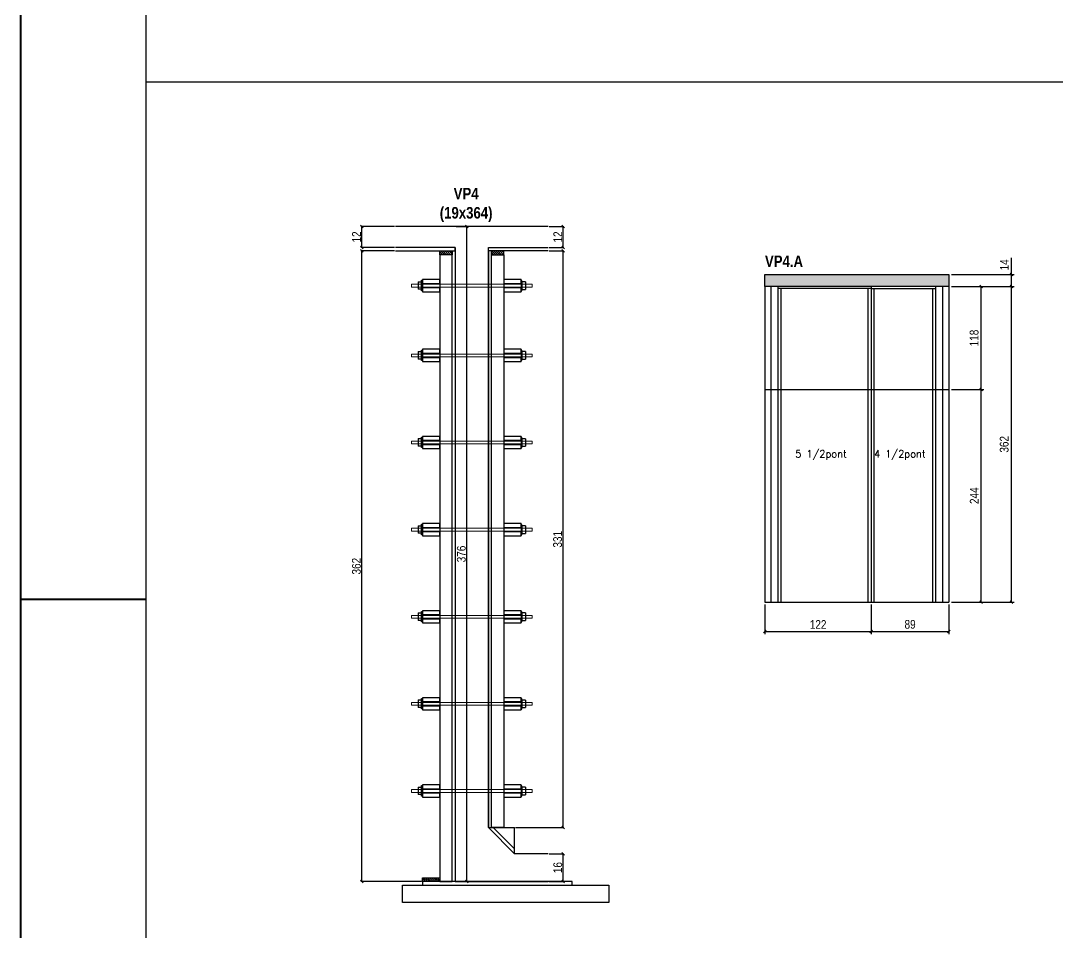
# Model space of a CAD drawing. Extents: x 142292 to 147556, y 149363 to 152785.
# Drawn here: x 142292 to 143481, y 150692 to 151738 of the extents above; entities that cross this region are included whole.
import ezdxf

# ---------------------------------------------------------------- set-up
doc = ezdxf.new("R2010")
doc.units = 0
doc.layers.get('0').update_dxf_attribs({"linetype": 'CONTINUOUS'})
doc.layers.get('DEFPOINTS').update_dxf_attribs({"linetype": 'CONTINUOUS'})
for name, color, linetype in [('1HACHURA MADEIRAS', 1, 'CONTINUOUS'), ('1SARRAFO', 1, 'CONTINUOUS'), ('barrote', 251, 'CONTINUOUS'), ('COTA', 241, 'CONTINUOUS'), ('NOMENCLATURA', 7, 'CONTINUOUS'), ('Painéis', 200, 'CONTINUOUS'), ('PONTALETE', 7, 'CONTINUOUS'), ('presilha', 1, 'CONTINUOUS'), ('SARR_2.2x7', 40, 'CONTINUOUS'), ('SARR_3.5x7', 81, 'CONTINUOUS')]:
    doc.layers.add(name, color=color, linetype=linetype)
for name, color, linetype, lineweight in [('CONCRETO', 251, 'CONTINUOUS', 25), ('FOLHA', 255, 'CONTINUOUS', 40), ('SCO-___-LAJ', 2, 'CONTINUOUS', 0)]:
    doc.layers.add(name, color=color, linetype=linetype, lineweight=lineweight)
doc.styles.add('COTA TECNICA', font='techl___.ttf', dxfattribs={"height": 10})
doc.styles.add('COTA TECNICA 2X', font='techl___.ttf', dxfattribs={"height": 10})
doc.styles.get("Standard").update_dxf_attribs({"font": 'ROMANS.SHX'})
doc.styles.add('TECNICA', font='techb___.ttf', dxfattribs={"height": 10})
doc.dimstyles.new('PAINEL', dxfattribs={"dimtxt": 10, "dimasz": 3, "dimexe": 3, "dimexo": 3, "dimgap": 3, "dimtad": 1, "dimdec": 1, "dimzin": 12, "dimdsep": 46, "dimtxsty": 'COTA TECNICA', "dimblk1": 'OBLIQUE', "dimblk2": 'OBLIQUE', "dimsah": 1, "dimcen": 0.9, "dimclrd": 4, "dimclre": 4, "dimclrt": 240, "dimadec": 1, "dimazin": 3, "dimtfac": 1, "dimtdec": 1, "dimtmove": 0, "dimatfit": 3, "dimfxl": 1, "dimtolj": 1, "dimtzin": 12, "dimarcsym": 0})
doc.dimstyles.new('SECAO', dxfattribs={"dimscale": 0.333333, "dimtxt": 5, "dimasz": 9, "dimexe": 3, "dimexo": 3, "dimgap": 3, "dimtad": 1, "dimdec": 1, "dimlfac": 0.5, "dimzin": 12, "dimdsep": 46, "dimtxsty": 'COTA TECNICA 2X', "dimblk1": 'OBLIQUE', "dimblk2": 'OBLIQUE', "dimsah": 1, "dimcen": 0.9, "dimclrd": 4, "dimclre": 4, "dimclrt": 240, "dimadec": 1, "dimazin": 3, "dimtfac": 1, "dimtdec": 1, "dimtmove": 0, "dimatfit": 3, "dimfxl": 1, "dimtolj": 1, "dimtzin": 12, "dimarcsym": 0})

# ---------------------------------------------------------------- blocks, each defined once
blk = doc.blocks.new('_Oblique')
at = {"color": 0, "linetype": 'ByBlock', "lineweight": -2}
blk.add_line((-0.5, -0.5), (0.5, 0.5), dxfattribs=at)
blk = doc.blocks.new('*D814')
at = {"layer": 'COTA', "color": 4, "linetype": 'ByBlock', "lineweight": -2, "transparency": 16777216}
for p, q in [((143145.4, 151068.2), (143145.4, 151034.3)), ((143267.4, 151068.2), (143267.4, 151034.3)), ((143145.4, 151037.3), (143267.4, 151037.3))]:
    blk.add_line(p, q, dxfattribs=at)
at = {"layer": 'DEFPOINTS', "color": 0, "linetype": 'ByBlock', "transparency": 16777216}
for p in [(143145.4, 151071.2), (143267.4, 151071.2), (143267.4, 151037.3)]:
    blk.add_point(p, dxfattribs=at)
at = {"layer": 'COTA', "color": 4, "linetype": 'ByBlock', "lineweight": -2, "transparency": 16777216, "xscale": 3, "yscale": 3, "zscale": 3, "rotation": 180}
blk.add_blockref('_Oblique', (143145.4, 151037.3), dxfattribs=at)
at = {"layer": 'COTA', "color": 4, "linetype": 'ByBlock', "lineweight": -2, "transparency": 16777216, "xscale": 3, "yscale": 3, "zscale": 3}
blk.add_blockref('_Oblique', (143267.4, 151037.3), dxfattribs=at)
at = {"layer": 'COTA', "color": 240, "linetype": 'ByBlock', "transparency": 16777216, "insert": (143206.4, 151045.4), "char_height": 10, "attachment_point": 5, "style": 'COTA TECNICA'}
blk.add_mtext('\\A1;122', dxfattribs=at)
blk = doc.blocks.new('*D815')
at = {"layer": 'COTA', "color": 4, "linetype": 'ByBlock', "lineweight": -2, "transparency": 16777216}
for p, q in [((143267.4, 151068.2), (143267.4, 151034.3)), ((143356.4, 151068.2), (143356.4, 151034.3)), ((143267.4, 151037.3), (143356.4, 151037.3))]:
    blk.add_line(p, q, dxfattribs=at)
at = {"layer": 'DEFPOINTS', "color": 0, "linetype": 'ByBlock', "transparency": 16777216}
for p in [(143267.4, 151071.2), (143356.4, 151071.2), (143356.4, 151037.3)]:
    blk.add_point(p, dxfattribs=at)
at = {"layer": 'COTA', "color": 4, "linetype": 'ByBlock', "lineweight": -2, "transparency": 16777216, "xscale": 3, "yscale": 3, "zscale": 3, "rotation": 180}
blk.add_blockref('_Oblique', (143267.4, 151037.3), dxfattribs=at)
at = {"layer": 'COTA', "color": 4, "linetype": 'ByBlock', "lineweight": -2, "transparency": 16777216, "xscale": 3, "yscale": 3, "zscale": 3}
blk.add_blockref('_Oblique', (143356.4, 151037.3), dxfattribs=at)
at = {"layer": 'COTA', "color": 240, "linetype": 'ByBlock', "transparency": 16777216, "insert": (143311.9, 151045.5), "char_height": 10, "attachment_point": 5, "style": 'COTA TECNICA'}
blk.add_mtext('\\A1;89', dxfattribs=at)
blk = doc.blocks.new('*D816')
at = {"layer": 'COTA', "color": 4, "linetype": 'ByBlock', "lineweight": -2, "transparency": 16777216}
for p, q in [((143359.4, 151315.2), (143396.5, 151315.2)), ((143393.5, 151071.2), (143393.5, 151315.2)), ((143359.4, 151071.2), (143396.5, 151071.2))]:
    blk.add_line(p, q, dxfattribs=at)
at = {"layer": 'DEFPOINTS', "color": 0, "linetype": 'ByBlock', "transparency": 16777216}
for p in [(143356.4, 151315.2), (143393.5, 151315.2), (143356.4, 151071.2)]:
    blk.add_point(p, dxfattribs=at)
at = {"layer": 'COTA', "color": 4, "linetype": 'ByBlock', "lineweight": -2, "transparency": 16777216, "xscale": 3, "yscale": 3, "zscale": 3}
for p, rotation in [((143393.5, 151315.2), 90), ((143393.5, 151071.2), 270)]:
    blk.add_blockref('_Oblique', p, dxfattribs=dict(at, rotation=rotation))
at = {"layer": 'COTA', "color": 240, "linetype": 'ByBlock', "transparency": 16777216, "insert": (143385.5, 151193.2), "char_height": 10, "attachment_point": 5, "rotation": 90, "style": 'COTA TECNICA'}
blk.add_mtext('\\A1;244', dxfattribs=at)
blk = doc.blocks.new('*D817')
at = {"layer": 'COTA', "color": 4, "linetype": 'ByBlock', "lineweight": -2, "transparency": 16777216}
for p, q in [((143359.4, 151433.2), (143396.5, 151433.2)), ((143393.5, 151315.2), (143393.5, 151433.2)), ((143359.4, 151315.2), (143396.5, 151315.2))]:
    blk.add_line(p, q, dxfattribs=at)
at = {"layer": 'DEFPOINTS', "color": 0, "linetype": 'ByBlock', "transparency": 16777216}
for p in [(143356.4, 151433.2), (143393.5, 151433.2), (143356.4, 151315.2)]:
    blk.add_point(p, dxfattribs=at)
at = {"layer": 'COTA', "color": 4, "linetype": 'ByBlock', "lineweight": -2, "transparency": 16777216, "xscale": 3, "yscale": 3, "zscale": 3}
for p, rotation in [((143393.5, 151433.2), 90), ((143393.5, 151315.2), 270)]:
    blk.add_blockref('_Oblique', p, dxfattribs=dict(at, rotation=rotation))
at = {"layer": 'COTA', "color": 240, "linetype": 'ByBlock', "transparency": 16777216, "insert": (143385.4, 151374.2), "char_height": 10, "attachment_point": 5, "rotation": 90, "style": 'COTA TECNICA'}
blk.add_mtext('\\A1;118', dxfattribs=at)
blk = doc.blocks.new('*D818')
at = {"layer": 'COTA', "color": 4, "linetype": 'ByBlock', "lineweight": -2, "transparency": 16777216}
for p, q in [((143359.4, 151433.2), (143431.2, 151433.2)), ((143428.2, 151071.2), (143428.2, 151433.2)), ((143359.4, 151071.2), (143431.2, 151071.2))]:
    blk.add_line(p, q, dxfattribs=at)
at = {"layer": 'DEFPOINTS', "color": 0, "linetype": 'ByBlock', "transparency": 16777216}
for p in [(143356.4, 151433.2), (143428.2, 151433.2), (143356.4, 151071.2)]:
    blk.add_point(p, dxfattribs=at)
at = {"layer": 'COTA', "color": 4, "linetype": 'ByBlock', "lineweight": -2, "transparency": 16777216, "xscale": 3, "yscale": 3, "zscale": 3}
for p, rotation in [((143428.2, 151433.2), 90), ((143428.2, 151071.2), 270)]:
    blk.add_blockref('_Oblique', p, dxfattribs=dict(at, rotation=rotation))
at = {"layer": 'COTA', "color": 240, "linetype": 'ByBlock', "transparency": 16777216, "insert": (143419.9, 151252.2), "char_height": 10, "attachment_point": 5, "rotation": 90, "style": 'COTA TECNICA'}
blk.add_mtext('\\A1;362', dxfattribs=at)
blk = doc.blocks.new('*D819')
at = {"layer": 'COTA', "color": 4, "linetype": 'ByBlock', "lineweight": -2, "transparency": 16777216}
for p, q in [((143428.2, 151447.2), (143428.2, 151466.3)), ((143359.4, 151447.2), (143431.2, 151447.2)), ((143428.2, 151433.2), (143428.2, 151447.2)), ((143359.4, 151433.2), (143431.2, 151433.2))]:
    blk.add_line(p, q, dxfattribs=at)
at = {"layer": 'DEFPOINTS', "color": 0, "linetype": 'ByBlock', "transparency": 16777216}
for p in [(143356.4, 151447.2), (143428.2, 151447.2), (143356.4, 151433.2)]:
    blk.add_point(p, dxfattribs=at)
at = {"layer": 'COTA', "color": 4, "linetype": 'ByBlock', "lineweight": -2, "transparency": 16777216, "xscale": 3, "yscale": 3, "zscale": 3}
for p, rotation in [((143428.2, 151447.2), 90), ((143428.2, 151433.2), 270)]:
    blk.add_blockref('_Oblique', p, dxfattribs=dict(at, rotation=rotation))
at = {"layer": 'COTA', "color": 240, "linetype": 'ByBlock', "transparency": 16777216, "insert": (143420.1, 151458.2), "char_height": 10, "attachment_point": 5, "rotation": 90, "style": 'COTA TECNICA'}
blk.add_mtext('\\A1;14', dxfattribs=at)
blk = doc.blocks.new('*D981')
at = {"layer": 'COTA', "color": 4, "lineweight": -2, "transparency": 16777216}
for p, q in [((142720.4, 151474.2), (142681.9, 151474.2)), ((142682.9, 150750.3), (142682.9, 151474.2)), ((142751.5, 150750.3), (142681.9, 150750.3))]:
    blk.add_line(p, q, dxfattribs=at)
at = {"layer": 'DEFPOINTS', "color": 0, "transparency": 16777216}
for p in [(142682.9, 151474.2), (142721.4, 151474.2), (142752.5, 150750.3)]:
    blk.add_point(p, dxfattribs=at)
at = {"layer": 'COTA', "color": 4, "lineweight": -2, "transparency": 16777216, "xscale": 3, "yscale": 3, "zscale": 3}
for p, rotation in [((142682.9, 151474.2), 90), ((142682.9, 150750.3), 270)]:
    blk.add_blockref('_Oblique', p, dxfattribs=dict(at, rotation=rotation))
at = {"layer": 'COTA', "color": 240, "transparency": 16777216, "insert": (142676.7, 151112.3), "char_height": 10, "attachment_point": 5, "rotation": 90, "style": 'COTA TECNICA 2X'}
blk.add_mtext('\\A1;362', dxfattribs=at)
blk = doc.blocks.new('*D982')
at = {"layer": 'COTA', "color": 4, "lineweight": -2, "transparency": 16777216}
for p, q in [((142720.4, 151502.2), (142681.9, 151502.2)), ((142682.9, 151478.2), (142682.9, 151502.2)), ((142720.4, 151478.2), (142681.9, 151478.2))]:
    blk.add_line(p, q, dxfattribs=at)
at = {"layer": 'DEFPOINTS', "color": 0, "transparency": 16777216}
for p in [(142682.9, 151502.2), (142721.4, 151502.2), (142721.4, 151478.2)]:
    blk.add_point(p, dxfattribs=at)
at = {"layer": 'COTA', "color": 4, "lineweight": -2, "transparency": 16777216, "xscale": 3, "yscale": 3, "zscale": 3}
for p, rotation in [((142682.9, 151502.2), 90), ((142682.9, 151478.2), 270)]:
    blk.add_blockref('_Oblique', p, dxfattribs=dict(at, rotation=rotation))
at = {"layer": 'COTA', "color": 240, "transparency": 16777216, "insert": (142676.8, 151490.2), "char_height": 10, "attachment_point": 5, "rotation": 90, "style": 'COTA TECNICA 2X'}
blk.add_mtext('\\A1;12', dxfattribs=at)
blk = doc.blocks.new('*D983')
at = {"layer": 'COTA', "color": 4, "lineweight": -2, "transparency": 16777216}
for p, q in [((142897.8, 151474.2), (142914.8, 151474.2)), ((142913.8, 150812.2), (142913.8, 151474.2)), ((142859.1, 150812.2), (142914.8, 150812.2))]:
    blk.add_line(p, q, dxfattribs=at)
at = {"layer": 'DEFPOINTS', "color": 0, "transparency": 16777216}
for p in [(142896.8, 151474.2), (142913.8, 151474.2), (142858.1, 150812.2)]:
    blk.add_point(p, dxfattribs=at)
at = {"layer": 'COTA', "color": 4, "lineweight": -2, "transparency": 16777216, "xscale": 3, "yscale": 3, "zscale": 3}
for p, rotation in [((142913.8, 151474.2), 90), ((142913.8, 150812.2), 270)]:
    blk.add_blockref('_Oblique', p, dxfattribs=dict(at, rotation=rotation))
at = {"layer": 'COTA', "color": 240, "transparency": 16777216, "insert": (142907.5, 151143.2), "char_height": 10, "attachment_point": 5, "rotation": 90, "style": 'COTA TECNICA 2X'}
blk.add_mtext('\\A1;331', dxfattribs=at)
blk = doc.blocks.new('*D984')
at = {"layer": 'COTA', "color": 4, "lineweight": -2, "transparency": 16777216}
for p, q in [((142897.8, 151502.2), (142914.8, 151502.2)), ((142913.8, 151478.2), (142913.8, 151502.2)), ((142897.8, 151478.2), (142914.8, 151478.2))]:
    blk.add_line(p, q, dxfattribs=at)
at = {"layer": 'DEFPOINTS', "color": 0, "transparency": 16777216}
for p in [(142896.8, 151502.2), (142913.8, 151502.2), (142896.8, 151478.2)]:
    blk.add_point(p, dxfattribs=at)
at = {"layer": 'COTA', "color": 4, "lineweight": -2, "transparency": 16777216, "xscale": 3, "yscale": 3, "zscale": 3}
for p, rotation in [((142913.8, 151502.2), 90), ((142913.8, 151478.2), 270)]:
    blk.add_blockref('_Oblique', p, dxfattribs=dict(at, rotation=rotation))
at = {"layer": 'COTA', "color": 240, "transparency": 16777216, "insert": (142907.7, 151490.2), "char_height": 10, "attachment_point": 5, "rotation": 90, "style": 'COTA TECNICA 2X'}
blk.add_mtext('\\A1;12', dxfattribs=at)
blk = doc.blocks.new('*D985')
at = {"layer": 'COTA', "color": 4, "lineweight": -2, "transparency": 16777216}
for p, q in [((142897.8, 150782.2), (142914.8, 150782.2)), ((142913.8, 150750.3), (142913.8, 150782.2)), ((142897.8, 150750.3), (142914.8, 150750.3))]:
    blk.add_line(p, q, dxfattribs=at)
at = {"layer": 'DEFPOINTS', "color": 0, "transparency": 16777216}
for p in [(142896.8, 150782.2), (142913.8, 150782.2), (142896.8, 150750.3)]:
    blk.add_point(p, dxfattribs=at)
at = {"layer": 'COTA', "color": 4, "lineweight": -2, "transparency": 16777216, "xscale": 3, "yscale": 3, "zscale": 3}
for p, rotation in [((142913.8, 150782.2), 90), ((142913.8, 150750.3), 270)]:
    blk.add_blockref('_Oblique', p, dxfattribs=dict(at, rotation=rotation))
at = {"layer": 'COTA', "color": 240, "transparency": 16777216, "insert": (142907.7, 150766.3), "char_height": 10, "attachment_point": 5, "rotation": 90, "style": 'COTA TECNICA 2X'}
blk.add_mtext('\\A1;16', dxfattribs=at)
blk = doc.blocks.new('*D986')
at = {"layer": 'COTA', "color": 4, "lineweight": -2, "transparency": 16777216}
for p, q in [((142791.1, 151502.2), (142804.3, 151502.2)), ((142803.3, 150750.3), (142803.3, 151502.2)), ((142791.1, 150750.3), (142804.3, 150750.3))]:
    blk.add_line(p, q, dxfattribs=at)
at = {"layer": 'DEFPOINTS', "color": 0, "transparency": 16777216}
for p in [(142790.1, 151502.2), (142803.3, 151502.2), (142790.1, 150750.3)]:
    blk.add_point(p, dxfattribs=at)
at = {"layer": 'COTA', "color": 4, "lineweight": -2, "transparency": 16777216, "xscale": 3, "yscale": 3, "zscale": 3}
for p, rotation in [((142803.3, 151502.2), 90), ((142803.3, 150750.3), 270)]:
    blk.add_blockref('_Oblique', p, dxfattribs=dict(at, rotation=rotation))
at = {"layer": 'COTA', "color": 240, "transparency": 16777216, "insert": (142797.1, 151126.3), "char_height": 10, "attachment_point": 5, "rotation": 90, "style": 'COTA TECNICA 2X'}
blk.add_mtext('\\A1;376', dxfattribs=at)
blk = doc.blocks.new('*U375')
at = {"layer": '1HACHURA MADEIRAS'}
h = blk.add_hatch(dxfattribs=at)
h.set_pattern_fill('ANSI31', color=256, scale=0.5)
h.paths.add_polyline_path([(-14, 0), (-14, -4.4), (6, -4.4), (6, 0)])
at = {"layer": '1SARRAFO'}
blk.add_lwpolyline([(6, 0), (-14, 0), (-14, -4.4), (6, -4.4)], close=True, dxfattribs=at)

msp = doc.modelspace()

# ---------------------------------------------------------------- hatches: boundary and pattern name
at = {"layer": 'COTA', "linetype": 'ByBlock'}
h = msp.add_hatch(dxfattribs=at)
h.set_pattern_fill('AR-CONC', color=256, scale=0.03)
h.set_pattern_definition([(50, (9071.9655, 120949.8955), (5.46554007, -0.47817257), [0.5715, -6.2865]), (355, (9071.9655, 120949.8955), (-1.05730264, 5.73170536), [0.4572, -5.02921753]), (100.4514447, (9072.421, 120949.8556), (4.40823741, 5.25353256), [0.48570026, -5.34270734]), (46.1842, (9071.9655, 120951.4195), (8.13237123, -1.26126984), [0.85725, -9.42975]), (96.6355576, (9072.643, 120951.314), (7.122124, 7.42278374), [0.7285507, -8.01406824]), (351.184151, (9071.9655, 120951.4195), (7.122124, 7.42278374), [0.685799, -7.54379196]), (21, (9072.7275, 120951.0385), (4.54843174, -3.06795595), [0.5715, -6.2865]), (326, (9072.7275, 120951.0385), (1.85406085, 5.52563898), [0.4572, -5.0292]), (71.451445, (9073.1065, 120950.783), (6.40249258, 2.45768307), [0.48570026, -5.34269813]), (37.5, (9071.9655, 120949.8955), (0.092658098, 2.536651166), [0, -4.96824, 0, -5.1054, 0, -5.04825]), (7.5, (9071.9655, 120949.8955), (2.004589875, 3.005417245), [0, -2.91084, 0, -4.85394, 0, -1.92405]), (327.5, (9070.2662, 120949.8955), (4.067717855, -0.17186232), [0, -1.905, 0, -5.9436, 0, -7.8867]), (317.5, (9069.5042, 120949.8955), (4.44387544, 0.76279473), [0, -2.4765, 0, -3.94716, 0, -5.6007])])
h.paths.add_polyline_path([(143356.37, 151447.19), (143145.37, 151447.19), (143145.37, 151433.19), (143356.37, 151433.19)])
at = {"layer": 'SARR_2.2x7'}
h = msp.add_hatch(dxfattribs=at)
h.set_pattern_fill('ANSI31', color=256, scale=0.5, angle=90)
h.set_pattern_definition([(135, (175959.9916, 27957.663), (-1.122532015, -1.122532015), [])])
h.paths.add_polyline_path([(142786.45, 151474.23), (142786.45, 151469.83), (142772.45, 151469.83), (142772.45, 151474.23)])
h = msp.add_hatch(dxfattribs=at)
h.set_pattern_fill('ANSI31', color=256, scale=0.5, angle=90)
h.set_pattern_definition([(135, (175939.9916, 27957.663), (-1.122532015, -1.122532015), [])])
h.paths.add_polyline_path([(142831.65, 151474.23), (142831.65, 151469.83), (142845.65, 151469.83), (142845.65, 151474.23)])

# ---------------------------------------------------------------- linework, layer by layer
at = {"color": 30}
msp.add_line((142435.57, 151668.29), (146491.26, 151668.29), dxfattribs=at)
msp.add_lwpolyline([(146491.26, 150933.81), (146491.26, 149420.94), (142435.57, 149420.94), (142435.57, 152727.18), (147498.61, 152727.18)], dxfattribs=at)
at = {"layer": '1HACHURA MADEIRAS', "elevation": 0}
for points in [[(142772.45, 151441.25), (142752.45, 151441.25), (142752.45, 151436.85), (142772.45, 151436.85)], [(142772.45, 151431.65), (142752.45, 151431.65), (142752.45, 151427.25), (142772.45, 151427.25)], [(142772.45, 151361.25), (142752.45, 151361.25), (142752.45, 151356.85), (142772.45, 151356.85)], [(142772.45, 151351.65), (142752.45, 151351.65), (142752.45, 151347.25), (142772.45, 151347.25)], [(142772.45, 151261.25), (142752.45, 151261.25), (142752.45, 151256.85), (142772.45, 151256.85)], [(142772.45, 151251.65), (142752.45, 151251.65), (142752.45, 151247.25), (142772.45, 151247.25)], [(142772.45, 151161.25), (142752.45, 151161.25), (142752.45, 151156.85), (142772.45, 151156.85)], [(142772.45, 151151.65), (142752.45, 151151.65), (142752.45, 151147.25), (142772.45, 151147.25)], [(142772.45, 151061.25), (142752.45, 151061.25), (142752.45, 151056.85), (142772.45, 151056.85)], [(142772.45, 151051.65), (142752.45, 151051.65), (142752.45, 151047.25), (142772.45, 151047.25)], [(142772.45, 150961.25), (142752.45, 150961.25), (142752.45, 150956.85), (142772.45, 150956.85)], [(142772.45, 150951.65), (142752.45, 150951.65), (142752.45, 150947.25), (142772.45, 150947.25)], [(142772.45, 150861.25), (142752.45, 150861.25), (142752.45, 150856.85), (142772.45, 150856.85)], [(142772.45, 150851.65), (142752.45, 150851.65), (142752.45, 150847.25), (142772.45, 150847.25)]]:
    msp.add_lwpolyline(points, close=True, dxfattribs=at)
at = {"layer": '1HACHURA MADEIRAS'}
for points in [[(142865.65, 151441.25), (142845.65, 151441.25), (142845.65, 151436.85), (142865.65, 151436.85)], [(142865.65, 151431.65), (142845.65, 151431.65), (142845.65, 151427.25), (142865.65, 151427.25)], [(142865.65, 151361.25), (142845.65, 151361.25), (142845.65, 151356.85), (142865.65, 151356.85)], [(142865.65, 151351.65), (142845.65, 151351.65), (142845.65, 151347.25), (142865.65, 151347.25)], [(142865.65, 151261.25), (142845.65, 151261.25), (142845.65, 151256.85), (142865.65, 151256.85)], [(142865.65, 151251.65), (142845.65, 151251.65), (142845.65, 151247.25), (142865.65, 151247.25)], [(142865.65, 151161.25), (142845.65, 151161.25), (142845.65, 151156.85), (142865.65, 151156.85)], [(142865.65, 151151.65), (142845.65, 151151.65), (142845.65, 151147.25), (142865.65, 151147.25)], [(142865.65, 151061.25), (142845.65, 151061.25), (142845.65, 151056.85), (142865.65, 151056.85)], [(142865.65, 151051.65), (142845.65, 151051.65), (142845.65, 151047.25), (142865.65, 151047.25)], [(142865.65, 150961.25), (142845.65, 150961.25), (142845.65, 150956.85), (142865.65, 150956.85)], [(142865.65, 150951.65), (142845.65, 150951.65), (142845.65, 150947.25), (142865.65, 150947.25)], [(142865.65, 150861.25), (142845.65, 150861.25), (142845.65, 150856.85), (142865.65, 150856.85)], [(142865.65, 150851.65), (142845.65, 150851.65), (142845.65, 150847.25), (142865.65, 150847.25)]]:
    msp.add_lwpolyline(points, close=True, dxfattribs=at)
at = {"layer": 'barrote'}
msp.add_lwpolyline([(142729.4, 150746.3), (142966.33, 150746.3), (142966.33, 150726.3), (142729.4, 150726.3)], close=True, dxfattribs=at)
at = {"layer": 'CONCRETO', "linetype": 'Continuous'}
for p, q in [((142896.75, 151502.23), (142721.35, 151502.23)), ((142790.05, 151478.23), (142790.05, 150750.3)), ((142828.05, 150812.18), (142828.05, 151478.23)), ((142858.14, 150782.23), (142828.05, 150812.18)), ((142896.75, 150782.23), (142858.14, 150782.23)), ((142790.05, 150750.3), (142896.75, 150750.3))]:
    msp.add_line(p, q, dxfattribs=at)
at = {"layer": 'COTA', "linetype": 'ByBlock'}
for p, q in [((143145.37, 151433.19), (143145.37, 151447.19)), ((143145.37, 151447.19), (143356.37, 151447.19)), ((143356.37, 151447.19), (143356.37, 151433.19))]:
    msp.add_line(p, q, dxfattribs=at)
at = {"layer": 'FOLHA'}
for p, q in [((142291.57, 149363.34), (142291.57, 152784.78)), ((142435.57, 151074.06), (142291.57, 151074.06))]:
    msp.add_line(p, q, dxfattribs=at)
at = {"layer": 'Painéis', "linetype": 'Continuous'}
for p, q in [((143356.37, 151433.19), (143145.37, 151433.19)), ((143145.37, 151433.19), (143145.37, 151071.19)), ((143267.37, 151433.19), (143267.37, 151071.19)), ((143356.37, 151433.19), (143356.37, 151071.19)), ((143145.37, 151315.19), (143356.37, 151315.19)), ((143145.37, 151071.19), (143356.37, 151071.19))]:
    msp.add_line(p, q, dxfattribs=at)
at = {"layer": 'Painéis', "linetype": 'ByBlock'}
for p, q in [((142858.14, 150782.23), (142828.05, 150812.18)), ((142828.05, 150812.18), (142858.14, 150812.18)), ((142833.71, 150812.18), (142858.14, 150787.75)), ((142858.14, 150782.23), (142858.14, 150812.18))]:
    msp.add_line(p, q, dxfattribs=at)
at = {"layer": 'Painéis', "linetype": 'Continuous'}
for points in [[(142721.35, 151474.23), (142790.05, 151474.23), (142790.05, 151478.23), (142721.35, 151478.23)], [(142896.75, 151474.23), (142828.05, 151474.23), (142828.05, 151478.23), (142896.75, 151478.23)]]:
    msp.add_lwpolyline(points, dxfattribs=at)
at = {"layer": 'Painéis', "linetype": 'Continuous', "elevation": 0}
for points in [[(142786.45, 150750.3), (142786.45, 151474.23), (142790.05, 151474.23), (142790.05, 150750.3)], [(142831.65, 150812.18), (142831.65, 151474.23), (142828.05, 151474.23), (142828.05, 150812.18)]]:
    msp.add_lwpolyline(points, close=True, dxfattribs=at)
at = {"layer": 'Painéis', "linetype": 'Continuous'}
msp.add_lwpolyline([(142924.08, 150750.3), (142752.45, 150750.3), (142752.45, 150746.3), (142924.08, 150746.3)], close=True, dxfattribs=at)
at = {"layer": 'presilha'}
for p, q in [((142747.45, 151438.78), (142751.45, 151438.78)), ((142747.45, 151438.78), (142747.45, 151430.11)), ((142751.45, 151440.44), (142752.45, 151440.44)), ((142751.45, 151428.44), (142751.45, 151440.44)), ((142751.45, 151438.78), (142751.45, 151430.11)), ((142752.45, 151440.44), (142752.45, 151428.44)), ((142866.65, 151440.25), (142865.65, 151440.25)), ((142865.65, 151440.25), (142865.65, 151428.25)), ((142866.65, 151428.25), (142866.65, 151440.25)), ((142870.65, 151438.58), (142866.65, 151438.58)), ((142866.65, 151438.58), (142866.65, 151429.92)), ((142870.65, 151438.58), (142870.65, 151429.92)), ((142751.45, 151430.11), (142747.45, 151430.11)), ((142752.45, 151428.44), (142751.45, 151428.44)), ((142865.65, 151428.25), (142866.65, 151428.25)), ((142866.65, 151429.92), (142870.65, 151429.92)), ((142751.45, 151360.44), (142752.45, 151360.44)), ((142751.45, 151348.44), (142751.45, 151360.44)), ((142752.45, 151360.44), (142752.45, 151348.44)), ((142866.65, 151360.25), (142865.65, 151360.25)), ((142865.65, 151360.25), (142865.65, 151348.25)), ((142866.65, 151348.25), (142866.65, 151360.25)), ((142747.45, 151358.78), (142751.45, 151358.78)), ((142747.45, 151358.78), (142747.45, 151350.11)), ((142751.45, 151350.11), (142747.45, 151350.11)), ((142751.45, 151358.78), (142751.45, 151350.11)), ((142752.45, 151348.44), (142751.45, 151348.44)), ((142865.65, 151348.25), (142866.65, 151348.25)), ((142870.65, 151358.58), (142866.65, 151358.58)), ((142866.65, 151358.58), (142866.65, 151349.92)), ((142866.65, 151349.92), (142870.65, 151349.92)), ((142870.65, 151358.58), (142870.65, 151349.92)), ((142747.45, 151258.78), (142751.45, 151258.78)), ((142747.45, 151258.78), (142747.45, 151250.11)), ((142751.45, 151260.44), (142752.45, 151260.44)), ((142751.45, 151248.44), (142751.45, 151260.44)), ((142751.45, 151258.78), (142751.45, 151250.11)), ((142752.45, 151260.44), (142752.45, 151248.44)), ((142866.65, 151260.25), (142865.65, 151260.25)), ((142865.65, 151260.25), (142865.65, 151248.25)), ((142866.65, 151248.25), (142866.65, 151260.25)), ((142870.65, 151258.58), (142866.65, 151258.58)), ((142866.65, 151258.58), (142866.65, 151249.92)), ((142870.65, 151258.58), (142870.65, 151249.92)), ((142751.45, 151250.11), (142747.45, 151250.11)), ((142752.45, 151248.44), (142751.45, 151248.44)), ((142865.65, 151248.25), (142866.65, 151248.25)), ((142866.65, 151249.92), (142870.65, 151249.92)), ((142747.45, 151158.78), (142751.45, 151158.78)), ((142747.45, 151158.78), (142747.45, 151150.11)), ((142751.45, 151160.44), (142752.45, 151160.44)), ((142751.45, 151148.44), (142751.45, 151160.44)), ((142751.45, 151158.78), (142751.45, 151150.11)), ((142752.45, 151160.44), (142752.45, 151148.44)), ((142866.65, 151160.25), (142865.65, 151160.25)), ((142865.65, 151160.25), (142865.65, 151148.25)), ((142866.65, 151148.25), (142866.65, 151160.25)), ((142870.65, 151158.58), (142866.65, 151158.58)), ((142866.65, 151158.58), (142866.65, 151149.92)), ((142870.65, 151158.58), (142870.65, 151149.92)), ((142751.45, 151150.11), (142747.45, 151150.11)), ((142752.45, 151148.44), (142751.45, 151148.44)), ((142865.65, 151148.25), (142866.65, 151148.25)), ((142866.65, 151149.92), (142870.65, 151149.92)), ((142747.45, 151058.78), (142751.45, 151058.78)), ((142747.45, 151058.78), (142747.45, 151050.11)), ((142751.45, 151060.44), (142752.45, 151060.44)), ((142751.45, 151048.44), (142751.45, 151060.44)), ((142751.45, 151058.78), (142751.45, 151050.11)), ((142752.45, 151060.44), (142752.45, 151048.44)), ((142866.65, 151060.25), (142865.65, 151060.25)), ((142865.65, 151060.25), (142865.65, 151048.25)), ((142866.65, 151048.25), (142866.65, 151060.25)), ((142870.65, 151058.58), (142866.65, 151058.58)), ((142866.65, 151058.58), (142866.65, 151049.92)), ((142870.65, 151058.58), (142870.65, 151049.92)), ((142751.45, 151050.11), (142747.45, 151050.11)), ((142752.45, 151048.44), (142751.45, 151048.44)), ((142865.65, 151048.25), (142866.65, 151048.25)), ((142866.65, 151049.92), (142870.65, 151049.92)), ((142747.45, 150958.78), (142751.45, 150958.78)), ((142747.45, 150958.78), (142747.45, 150950.11)), ((142751.45, 150960.44), (142752.45, 150960.44)), ((142751.45, 150948.44), (142751.45, 150960.44)), ((142751.45, 150958.78), (142751.45, 150950.11)), ((142752.45, 150960.44), (142752.45, 150948.44)), ((142866.65, 150960.25), (142865.65, 150960.25)), ((142865.65, 150960.25), (142865.65, 150948.25)), ((142866.65, 150948.25), (142866.65, 150960.25)), ((142870.65, 150958.58), (142866.65, 150958.58)), ((142866.65, 150958.58), (142866.65, 150949.92)), ((142870.65, 150958.58), (142870.65, 150949.92)), ((142751.45, 150950.11), (142747.45, 150950.11)), ((142752.45, 150948.44), (142751.45, 150948.44)), ((142865.65, 150948.25), (142866.65, 150948.25)), ((142866.65, 150949.92), (142870.65, 150949.92)), ((142751.45, 150860.44), (142752.45, 150860.44)), ((142751.45, 150848.44), (142751.45, 150860.44)), ((142752.45, 150860.44), (142752.45, 150848.44)), ((142866.65, 150860.25), (142865.65, 150860.25)), ((142865.65, 150860.25), (142865.65, 150848.25)), ((142866.65, 150848.25), (142866.65, 150860.25)), ((142747.45, 150858.78), (142751.45, 150858.78)), ((142747.45, 150858.78), (142747.45, 150850.11)), ((142751.45, 150850.11), (142747.45, 150850.11)), ((142751.45, 150858.78), (142751.45, 150850.11)), ((142752.45, 150848.44), (142751.45, 150848.44)), ((142865.65, 150848.25), (142866.65, 150848.25)), ((142870.65, 150858.58), (142866.65, 150858.58)), ((142866.65, 150858.58), (142866.65, 150849.92)), ((142866.65, 150849.92), (142870.65, 150849.92)), ((142870.65, 150858.58), (142870.65, 150849.92))]:
    msp.add_line(p, q, dxfattribs=at)
at = {"layer": 'SARR_2.2x7', "ltscale": 50}
for p, q in [((143152.37, 151315.19), (143152.37, 151433.19)), ((143267.37, 151430.99), (143160.37, 151430.99)), ((143267.37, 151430.99), (143341.37, 151430.99)), ((143349.37, 151315.19), (143349.37, 151433.19)), ((143152.37, 151071.19), (143152.37, 151315.19)), ((143349.37, 151071.19), (143349.37, 151315.19))]:
    msp.add_line(p, q, dxfattribs=at)
at = {"layer": 'SARR_2.2x7'}
for points in [[(142772.45, 151474.23), (142786.45, 151474.23), (142786.45, 151469.83), (142772.45, 151469.83)], [(142845.65, 151474.23), (142831.65, 151474.23), (142831.65, 151469.83), (142845.65, 151469.83)]]:
    msp.add_lwpolyline(points, close=True, dxfattribs=at)
at = {"layer": 'SARR_3.5x7'}
for p, q in [((143160.37, 151315.19), (143160.37, 151433.19)), ((143163.87, 151315.19), (143163.87, 151430.99)), ((143263.87, 151315.19), (143263.87, 151430.99)), ((143270.87, 151315.19), (143270.87, 151430.99)), ((143337.87, 151315.19), (143337.87, 151430.99)), ((143341.37, 151315.19), (143341.37, 151433.19)), ((143160.37, 151071.19), (143160.37, 151315.19)), ((143163.87, 151071.19), (143163.87, 151315.19)), ((143263.87, 151071.19), (143263.87, 151315.19)), ((143270.87, 151071.19), (143270.87, 151315.19)), ((143337.87, 151071.19), (143337.87, 151315.19)), ((143341.37, 151071.19), (143341.37, 151315.19))]:
    msp.add_line(p, q, dxfattribs=at)
at = {"layer": 'SARR_3.5x7', "elevation": 0}
for points in [[(142786.45, 151469.83), (142772.45, 151469.83), (142772.45, 150750.3), (142786.45, 150750.3)], [(142831.65, 151469.83), (142845.65, 151469.83), (142845.65, 150812.18), (142831.65, 150812.18)]]:
    msp.add_lwpolyline(points, close=True, dxfattribs=at)
at = {"layer": 'SCO-___-LAJ', "color": 1, "elevation": 0}
for points in [[(142739.75, 151435.84), (142878.36, 151435.84), (142878.36, 151432.64), (142739.75, 151432.64)], [(142739.75, 151355.84), (142878.36, 151355.84), (142878.36, 151352.64), (142739.75, 151352.64)], [(142739.75, 151255.84), (142878.36, 151255.84), (142878.36, 151252.64), (142739.75, 151252.64)], [(142739.75, 151155.84), (142878.36, 151155.84), (142878.36, 151152.64), (142739.75, 151152.64)], [(142739.75, 151055.84), (142878.36, 151055.84), (142878.36, 151052.64), (142739.75, 151052.64)], [(142739.75, 150955.84), (142878.36, 150955.84), (142878.36, 150952.64), (142739.75, 150952.64)], [(142739.75, 150855.84), (142878.36, 150855.84), (142878.36, 150852.64), (142739.75, 150852.64)]]:
    msp.add_lwpolyline(points, close=True, dxfattribs=at)

# ---------------------------------------------------------------- block references
at = {"xscale": -1, "rotation": 180}
msp.add_blockref('*U375', (142766.47, 150750.3), dxfattribs=at)

# ---------------------------------------------------------------- texts
at = {"layer": 'NOMENCLATURA', "style": 'TECNICA'}
msp.add_text('VP4.A', height=13.2, dxfattribs=at).set_placement((143145.37, 151455.71))
at = {"layer": 'NOMENCLATURA', "insert": (142802.56, 151546.57, 0), "char_height": 13.2, "attachment_point": 2, "style": 'TECNICA'}
msp.add_mtext_dynamic_manual_height_columns('VP4\\P(19x364)', width=300.2766, gutter_width=1, heights=[0], dxfattribs=at)
at = {"layer": 'PONTALETE', "linetype": 'Continuous'}
for s, p in [('5 1/2pont', (143180.19, 151237.14)), ('4 1/2pont', (143270.63, 151237.14))]:
    msp.add_text(s, height=8.25, dxfattribs=at).set_placement(p)

# ---------------------------------------------------------------- dimensions: what is measured, and where the dimension line sits
at = {"layer": 'COTA'}
for base, p1, p2, picture, middle in [((142682.9, 151502.23), (142721.35, 151478.23), (142721.35, 151502.23), '*D982', (142676.84, 151490.23)), ((142803.3, 151502.23), (142790.05, 150750.3), (142790.05, 151502.23), '*D986', (142797.09, 151126.27)), ((142913.76, 151502.23), (142896.75, 151478.23), (142896.75, 151502.23), '*D984', (142907.7, 151490.23)), ((142682.9, 151474.23), (142752.45, 150750.3), (142721.35, 151474.23), '*D981', (142676.68, 151112.27)), ((142913.76, 151474.23), (142858.14, 150812.18), (142896.75, 151474.23), '*D983', (142907.54, 151143.21)), ((142913.76, 150782.23), (142896.75, 150750.3), (142896.75, 150782.23), '*D985', (142907.65, 150766.27))]:
    dim = msp.add_linear_dim(base=base, p1=p1, p2=p2, angle=90, dimstyle='SECAO', dxfattribs=at)
    dim.commit()
    dim.dimension.update_dxf_attribs({"geometry": picture, "text_midpoint": middle})
at = {"layer": 'COTA', "linetype": 'ByBlock'}
for base, p1, p2, picture, middle in [((143428.15, 151447.19), (143356.37, 151433.19), (143356.37, 151447.19), '*D819', (143420.08, 151458.25)), ((143428.15, 151433.19), (143356.37, 151071.19), (143356.37, 151433.19), '*D818', (143419.93, 151252.19)), ((143393.53, 151315.19), (143356.37, 151071.19), (143356.37, 151315.19), '*D816', (143385.46, 151193.19))]:
    dim = msp.add_linear_dim(base=base, p1=p1, p2=p2, angle=90, dimstyle='PAINEL', dxfattribs=at)
    dim.commit()
    dim.dimension.update_dxf_attribs({"geometry": picture, "text_midpoint": middle})
dim = msp.add_linear_dim(base=(143393.53, 151433.19), p1=(143356.37, 151315.19), p2=(143356.37, 151433.19), angle=90, dimstyle='PAINEL', override={"dimtmove": 1}, dxfattribs=at)
dim.commit()
dim.dimension.update_dxf_attribs({"geometry": '*D817', "text_midpoint": (143385.44, 151374.19)})
dim = msp.add_linear_dim(base=(143267.37, 151037.35), p1=(143145.37, 151071.19), p2=(143267.37, 151071.19), dimstyle='PAINEL', dxfattribs=at)
dim.commit()
dim.dimension.update_dxf_attribs({"geometry": '*D814', "text_midpoint": (143206.37, 151045.41)})
dim = msp.add_linear_dim(base=(143356.37, 151037.35), p1=(143267.37, 151071.19), p2=(143356.37, 151071.19), dimstyle='PAINEL', override={"dimtmove": 1}, dxfattribs=at)
dim.commit()
dim.dimension.update_dxf_attribs({"geometry": '*D815', "text_midpoint": (143311.87, 151045.45)})

doc.saveas('drawing.dxf')
